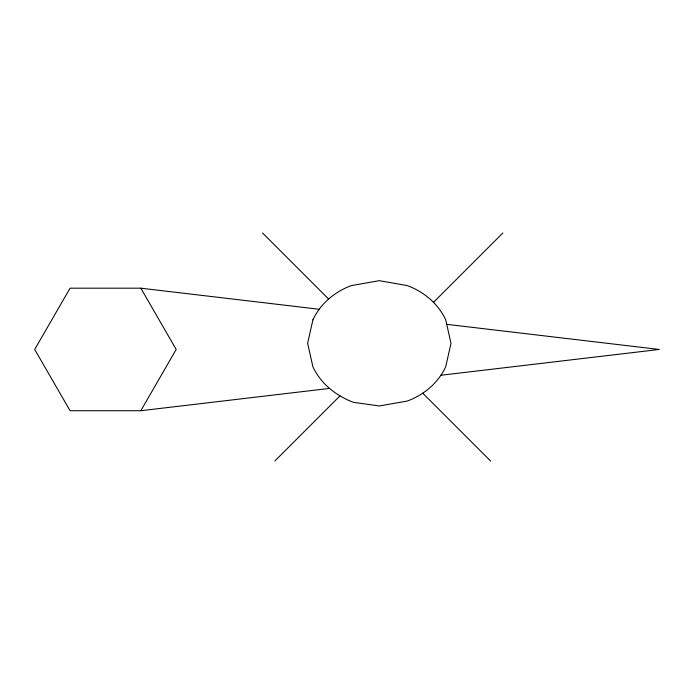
<?xml version="1.0" encoding="UTF-8"?>
<svg xmlns="http://www.w3.org/2000/svg" width="694" height="694" viewBox="0 0 694 694"><rect width="100%" height="100%" fill="white"/><g stroke="black" fill="none" stroke-linecap="round" stroke-linejoin="round"><path stroke-width="1.04" d="M140.821 410.718L176.189 349.455L140.821 288.183L70.077 288.183L34.7 349.455L70.077 410.718L140.821 410.718L329.555 388.414M274.85 461.007L339.982 395.875M433.507 302.341L502.855 232.993M440.907 375.254L659.3 349.455L446.719 324.332M140.821 288.183L319.205 309.264M262.558 232.993L328.609 299.045M422.741 393.186L490.563 461.007M312.925 319.778L307.624 343.322L312.925 366.866A63.917 63.917 0 0 0 328.626 387.616A78.656 78.656 0 0 0 353.61 402.347L379.306 405.964L407.17 401.071A71.864 71.864 0 0 0 429.994 387.616A63.917 63.917 0 0 0 445.695 366.866L450.996 343.322L445.695 319.778A63.917 63.917 0 0 0 429.994 299.027A71.864 71.864 0 0 0 407.17 285.572L379.306 280.68L351.45 285.572A71.864 71.864 0 0 0 328.626 299.027A63.917 63.917 0 0 0 312.925 319.778"/></g></svg>
